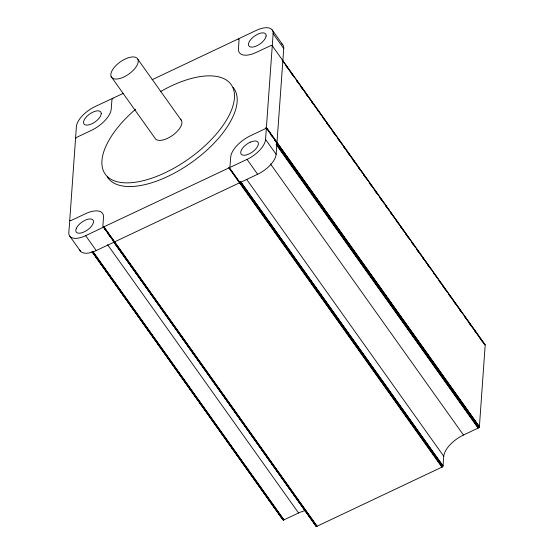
<?xml version="1.0" encoding="UTF-8"?>
<svg xmlns="http://www.w3.org/2000/svg" width="554" height="554" viewBox="0 0 554 554"><rect width="100%" height="100%" fill="white"/><g stroke="black" fill="none" stroke-linecap="round" stroke-linejoin="round"><path stroke-width="0.83" d="M152.073 79.728L256.28 30.394A20.63 9.605 -35.4 0 1 273.136 33.628L265.553 139.435A20.63 9.605 -35.4 0 1 247.036 159.393L103.432 227.05L102.85 226.724L103.473 217.175A21.973 10.228 -35.4 0 0 85.524 213.733L70.926 220.589L69.735 220.367L76.39 126.637A20.63 9.605 -35.4 0 1 94.907 106.68L123.203 93.391M79.783 250.034A20.63 9.605 -35.4 0 0 96.251 250.553L257.624 174.268A20.63 9.605 -35.4 0 0 276.141 154.31L283.724 48.503A20.63 9.605 -35.4 0 0 281.771 43.821M315.898 525.981L317.089 526.21L441.933 467.14L443.02 465.879L443.761 456.274A21.973 10.228 -35.4 0 1 463.483 435.022L478.095 428.083L479.404 426.67L485.193 344.851L272.146 45.594L271.017 45.476L256.419 52.339A21.973 10.228 -35.4 0 1 238.469 48.897L239.093 39.348L238.116 39.064M69.804 220.471L68.807 232.445A20.63 9.605 -35.4 0 0 85.662 235.685L103.827 227.008L316.874 526.265M75.669 138.479L76.895 137.247L91.507 130.301A21.973 10.228 -35.4 0 0 111.222 109.048L111.97 99.443L113.058 98.19M441.933 467.14L228.885 167.89L229.972 166.629L230.713 157.024A21.973 10.228 -35.4 0 1 250.436 135.772L265.047 128.826L266.266 127.593L479.314 426.85M283.059 519.881L91.95 251.544L282.852 519.728L283.973 519.846L298.571 512.983A21.973 10.228 -35.4 0 1 305.711 510.518M484.487 344.643L485.193 344.851M272.104 29.826L282.692 44.701M273.136 33.628L283.724 48.503M282.318 60.192L295.85 79.201M296.854 80.607L438.221 279.174M439.218 280.58L484.84 344.657M282.152 60.171L284.659 63.689M285.656 65.102L290.171 71.438M291.175 72.844L294.181 77.068M296.688 80.593L299.693 84.817M300.697 86.223L305.212 92.56M306.21 93.972L310.725 100.309M311.729 101.714L316.237 108.051M317.241 109.457L321.749 115.8M322.753 117.206L325.766 121.43M326.763 122.836L331.278 129.172M332.282 130.585L336.292 136.215M337.795 138.327L342.303 144.663M343.307 146.076L357.344 165.791M358.348 167.197L362.856 173.534M363.86 174.946L367.87 180.576M369.373 182.688L373.382 188.318M374.386 189.731L378.396 195.361M379.899 197.473L383.915 203.11M385.418 205.222L388.922 210.153M390.93 212.965L394.441 217.895M395.438 219.301L399.455 224.938M400.452 226.344L404.967 232.68M405.971 234.093L409.981 239.723M411.484 241.835L415.493 247.465M416.996 249.584L421.511 255.92M422.508 257.326L427.023 263.662M428.027 265.068L431.033 269.299M433.54 272.817L436.545 277.042M439.052 280.559L441.559 284.084M443.061 286.196L447.577 292.533M448.581 293.939L453.089 300.275M454.093 301.688L458.601 308.024M459.605 309.43L462.618 313.654M465.118 317.179L468.13 321.403M469.134 322.809L473.642 329.145M474.646 330.558L479.155 336.894M480.159 338.3L484.674 344.636M285.476 65.109L286.979 67.221M290.988 72.851L292.491 74.963M296.501 80.6L297.505 82.006M300.51 86.23L303.017 89.748M306.023 93.979L308.031 96.791M311.542 101.721L313.543 104.54M317.054 109.463L318.557 111.576M322.567 117.213L324.069 119.325M326.576 122.843L329.083 126.367M332.095 130.592L334.602 134.11M337.608 138.334L339.609 141.152M343.12 146.083L345.128 148.894M347.129 151.713L350.142 155.937M352.649 159.462L355.654 163.686M358.161 167.204L360.162 170.023M363.673 174.953L365.682 177.765M369.186 182.695L371.194 185.514M374.199 189.738L376.706 193.256M379.719 197.48L381.72 200.299M385.231 205.229L387.232 208.041M390.743 212.971L391.747 214.384M396.255 220.721L397.765 222.833M400.265 226.351L402.772 229.868M405.784 234.1L408.291 237.618M411.297 241.842L413.305 244.66M416.809 249.584L418.817 252.402M422.328 257.333L423.831 259.445M427.84 265.075L429.343 267.187M433.353 272.824L434.357 274.23M438.865 280.566L439.869 281.979M442.875 286.203L444.883 289.015M448.394 293.945L450.395 296.764M453.906 301.695L455.409 303.807M459.418 309.437L460.921 311.549M464.938 317.186L465.935 318.592M468.947 322.816L471.454 326.334M474.459 330.558L476.461 333.376M479.972 338.307L481.98 341.126M266.356 127.413L479.404 426.67M266.155 127.78L479.203 427.03M266.017 127.967L267.021 129.373M270.532 134.303L272.035 136.416M274.542 139.933L479.065 427.217M276.889 143.645L478.905 427.404M276.709 143.825L478.725 427.584M276.508 143.998L478.524 427.764M276.294 144.165L478.317 427.93M276.072 144.317L478.095 428.083M265.553 139.435L276.141 154.31M270.49 163.936L463.483 435.022M247.036 159.393L257.624 174.268M246.759 179.558L443.761 456.274M240.498 181.414L443.02 465.879M240.914 182.301L442.93 466.059M240.298 181.781L442.819 466.246M240.159 181.968L442.681 466.433M240 182.155L442.521 466.62M229.294 167.55L442.341 466.8M229.093 167.724L442.14 466.974M137.946 59.396A15.99 7.444 -35.4 0 1 120.37 78.343A15.99 7.444 -35.4 0 1 115.308 66.21A15.99 7.444 -35.4 0 1 137.946 59.396L181.629 120.751A15.99 7.444 -35.4 0 1 171.144 136.339A15.99 7.444 -35.4 0 1 154.815 137.918L111.139 76.57M104.041 226.953L317.089 526.21M103.619 227.043L316.666 526.293M103.432 227.05L316.479 526.3M104.27 228.435L105.274 229.848M108.279 234.072L110.288 236.89M113.792 241.814L316.313 526.279M113.653 241.773L316.168 526.238M113.376 241.509L316.05 526.175M107.58 244.716L298.571 512.983M85.662 235.685L96.251 250.553M92.982 251.571L283.973 519.846M92.767 251.627L283.759 519.901M92.566 251.661L283.558 519.929M92.38 251.668L283.371 519.936M92.213 251.648L283.205 519.922M69.832 236.246L80.42 251.121M233.158 87.394A77.255 35.968 -35.4 0 1 191.552 162.474A77.255 35.968 -35.4 0 1 107.234 176.795M160.224 91.749A77.255 35.968 -35.4 0 1 232.091 108.487A77.255 35.968 -35.4 0 1 127.351 182.868A77.255 35.968 -35.4 0 1 135.626 109.221M180.41 119.228A15.99 7.444 -35.4 0 1 181.324 120.176M101.243 113.549L100.925 115.156A10.311 4.799 -35.4 0 1 92.324 123.584L90.039 124.532A10.311 4.799 -35.4 0 1 83.82 123.667L83.536 122.365A10.311 4.799 -35.4 0 1 92.456 112.33L94.741 111.382A10.311 4.799 -35.4 0 1 101.243 113.549M76.203 228.622L75.794 230.263A10.311 4.799 -35.4 0 0 84.222 231.877L86.528 230.602A10.311 4.799 -35.4 0 0 91.188 219.024A10.311 4.799 -35.4 0 0 76.203 228.622M266.121 36.031L265.629 37.7A10.311 4.799 -35.4 0 1 258.87 44.708L256.564 45.94A10.311 4.799 -35.4 0 1 248.587 45.366L248.483 43.96A10.311 4.799 -35.4 0 1 255.733 35.276L258.039 34.05A10.311 4.799 -35.4 0 1 266.121 36.031M250.221 142.205L247.915 143.444A10.311 4.799 -35.4 0 0 240.727 152.128L240.852 153.527A10.311 4.799 -35.4 0 0 246.613 154.871L248.878 154.04A10.311 4.799 -35.4 0 0 258.379 144.109L258.254 142.717A10.311 4.799 -35.4 0 0 250.221 142.205"/></g></svg>
